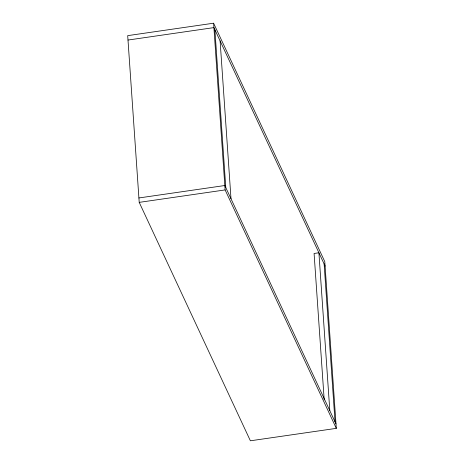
<?xml version="1.0" encoding="UTF-8"?>
<svg xmlns="http://www.w3.org/2000/svg" width="464" height="464" viewBox="0 0 464 464"><rect width="100%" height="100%" fill="white"/><g stroke="black" fill="none" stroke-linecap="round" stroke-linejoin="round"><path stroke-width="0.7" d="M213.608 23.2L127.693 35.641L139.212 202.368L250.392 440.8L336.307 428.359L324.788 261.632L213.608 23.2L225.121 189.921L336.307 428.359M128 40.049L213.91 27.608L325.096 266.04M138.904 197.96L224.82 185.519L336 423.951M139.212 202.368L225.121 189.921M324.127 263.958L335.031 421.869M329.811 410.681L318.907 252.77L314.087 253.466L324.197 399.84M220.098 40.878L231.008 198.789M214.884 29.684L225.788 187.595"/></g></svg>
